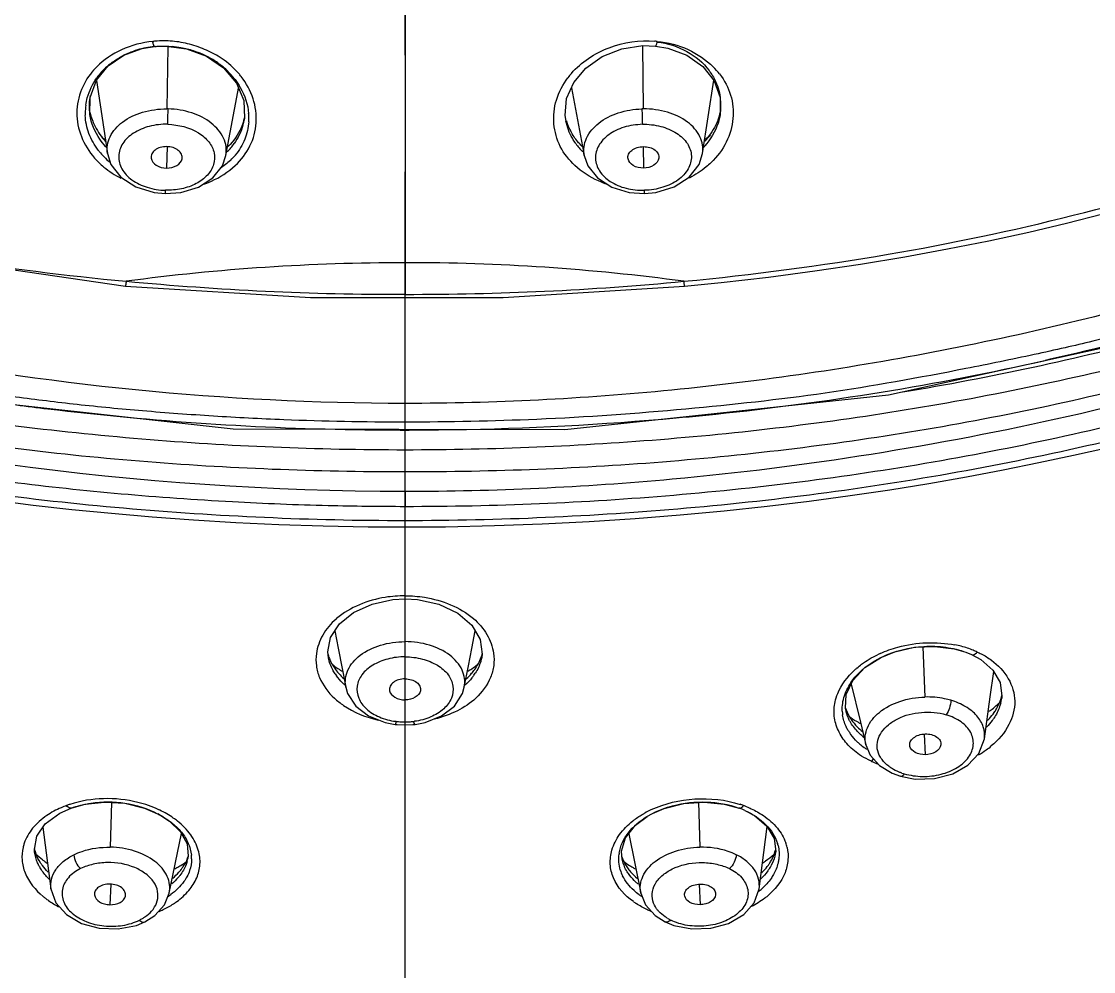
# Model space of a CAD drawing. Extents: x 0 to 1693, y 0 to 1240.
# Drawn here: x 782.82 to 810.4, y 613.18 to 637.62 of the extents above; entities that cross this region are included whole.
import ezdxf

# ---------------------------------------------------------------- set-up
doc = ezdxf.new("R2010")
doc.units = 0
doc.header["$LTSCALE"] = 40
doc.header["$MEASUREMENT"] = 0
doc.linetypes.add('CENTER', pattern=[0.6, 0.375, -0.075, 0.075, -0.075])
doc.layers.add('DEF_LAYER_ASSEM_MEMBER', color=7, linetype='CONTINUOUS')
doc.layers.add('DEF_LAYER_AXIS', color=7, linetype='CONTINUOUS')

msp = doc.modelspace()

# ---------------------------------------------------------------- linework, layer by layer
at = {"layer": 'DEF_LAYER_ASSEM_MEMBER', "color": 9, "linetype": 'Continuous'}
for p, q in [((792.69, 639.646), (792.69, 630.602)), ((786.245, 636.979), (786.246, 636.979)), ((786.586, 636.971), (786.562, 635.373)), ((786.587, 636.983), (786.586, 636.971)), ((798.792, 637), (798.817, 635.373)), ((786.57, 634.403), (786.559, 633.853)), ((798.81, 634.403), (798.82, 633.853)), ((792.69, 627.112), (792.69, 630.518)), ((809.284, 628.932), (809.149, 628.901)), ((792.69, 625.537), (792.69, 626.597)), ((792.69, 625.537), (792.69, 625.148)), ((792.69, 620.709), (792.69, 625.148)), ((806.003, 621.531), (806.058, 620.242)), ((807.257, 621.336), (807.261, 621.334)), ((792.69, 613.178), (792.69, 620.169)), ((806.038, 619.29), (806.068, 618.758)), ((785.145, 617.53), (785.109, 616.378)), ((800.234, 617.536), (800.27, 616.378)), ((785.123, 615.429), (785.102, 614.898)), ((800.256, 615.429), (800.277, 614.898))]:
    msp.add_line(p, q, dxfattribs=at)
at = {"layer": 'DEF_LAYER_ASSEM_MEMBER', "color": 7, "linetype": 'Continuous'}
for p, q in [((785.932, 636.925), (786.246, 636.979)), ((786.246, 636.979), (786.549, 636.989)), ((786.549, 636.989), (787.072, 636.917)), ((787.072, 636.917), (787.58, 636.733)), ((798.803, 637.001), (799.134, 636.991)), ((799.134, 636.991), (799.444, 636.94)), ((787.58, 636.733), (788.024, 636.432)), ((800.35, 636.464), (800.64, 636.094)), ((784.59, 635.67), (784.755, 636.111)), ((784.752, 636.103), (785.039, 634.223)), ((800.341, 634.223), (800.628, 636.109)), ((800.64, 636.094), (800.792, 635.666)), ((788.082, 634.178), (788.416, 635.95)), ((796.969, 635.92), (797.28, 634.269)), ((784.584, 635.228), (784.59, 635.67)), ((788.545, 635.588), (788.56, 635.134)), ((800.792, 635.666), (800.795, 635.225)), ((800.797, 635.24), (800.794, 635.225)), ((784.583, 635.228), (784.583, 635.229)), ((788.553, 635.089), (788.548, 635.063)), ((788.56, 635.134), (788.553, 635.089)), ((796.83, 635.061), (796.809, 635.205)), ((788.082, 634.174), (788.083, 634.178)), ((797.28, 634.269), (797.297, 634.178)), ((797.297, 634.174), (797.296, 634.178)), ((786.24, 633.225), (786.527, 633.198)), ((786.527, 633.198), (786.923, 633.226)), ((798.852, 633.198), (799.139, 633.225)), ((785.5, 630.813), (790.257, 630.518)), ((790.887, 621.949), (790.974, 621.496)), ((794.404, 621.487), (794.492, 621.948)), ((790.974, 621.496), (791.166, 620.496)), ((794.318, 621.041), (794.404, 621.487)), ((790.719, 621.252), (790.702, 621.407)), ((790.718, 621.252), (790.717, 621.262)), ((794.674, 621.345), (794.661, 621.257)), ((794.662, 621.264), (794.661, 621.257)), ((804.942, 621.265), (804.947, 621.267)), ((807.114, 621.395), (807.261, 621.334)), ((807.257, 621.336), (807.493, 621.207)), ((794.213, 620.496), (794.318, 621.041)), ((807.739, 620.247), (807.83, 620.895)), ((804.158, 620.608), (804.403, 619.593)), ((807.994, 620.617), (808.039, 620.266)), ((807.587, 619.163), (807.739, 620.247)), ((808.039, 620.266), (808.033, 620.206)), ((804.03, 619.874), (804.015, 619.953)), ((804.034, 619.862), (804.031, 619.874)), ((792.175, 619.587), (792.432, 619.539)), ((792.432, 619.539), (792.485, 619.533)), ((792.485, 619.533), (792.69, 619.523)), ((792.69, 619.523), (792.894, 619.533)), ((792.894, 619.533), (792.948, 619.539)), ((792.948, 619.539), (793.205, 619.587)), ((804.403, 619.593), (804.543, 619.014)), ((804.542, 619.015), (804.654, 618.75)), ((805.434, 618.202), (805.805, 618.131)), ((783.811, 617.255), (784.101, 617.385)), ((801.426, 617.325), (801.675, 617.192)), ((786.327, 617.24), (786.329, 617.239)), ((798.912, 617.167), (799.05, 617.244)), ((783.379, 616.893), (783.583, 615.303)), ((801.796, 615.303), (802.003, 616.907)), ((786.627, 615.196), (786.938, 616.733)), ((798.443, 616.725), (798.752, 615.196)), ((802.183, 616.604), (802.221, 616.269)), ((783.163, 616.254), (783.157, 616.319)), ((783.163, 616.254), (783.162, 616.255)), ((787.084, 616.468), (787.112, 616.146)), ((798.275, 616.063), (798.26, 616.279)), ((802.221, 616.269), (802.216, 616.231)), ((787.112, 616.146), (787.103, 616.092)), ((787.103, 616.092), (787.103, 616.089)), ((798.28, 616.041), (798.275, 616.063)), ((798.752, 615.196), (798.872, 614.897)), ((798.872, 614.897), (799.123, 614.619)), ((785.998, 614.456), (786.257, 614.619)), ((799.123, 614.619), (799.381, 614.456)), ((785.781, 614.367), (785.998, 614.456)), ((785.998, 614.456), (785.998, 614.456)), ((799.381, 614.456), (799.598, 614.367)), ((799.381, 614.456), (799.381, 614.456))]:
    msp.add_line(p, q, dxfattribs=at)
for points in [[(784.755, 636.111), (785.057, 636.481), (785.462, 636.753), (785.932, 636.925)], [(797.027, 636.054), (797.337, 636.425), (797.758, 636.722), (798.263, 636.92), (798.803, 637.001)], [(799.444, 636.94), (799.939, 636.754), (800.35, 636.464)], [(788.024, 636.432), (788.357, 636.037), (788.545, 635.588)], [(796.809, 635.205), (796.846, 635.638), (797.027, 636.054)], [(799.88, 630.812), (800.816, 630.906), (802.035, 631.046), (803.23, 631.204), (804.402, 631.379), (805.541, 631.568), (806.642, 631.77), (807.705, 631.983), (808.728, 632.205), (809.704, 632.435), (810.635, 632.67), (811.523, 632.91), (812.367, 633.152), (813.172, 633.397), (813.939, 633.644), (814.673, 633.893), (815.375, 634.142), (816.046, 634.39), (816.685, 634.637), (817.294, 634.88), (817.871, 635.119), (818.417, 635.352), (818.929, 635.577), (819.408, 635.794)], [(785.038, 634.225), (785.127, 633.946), (785.382, 633.615), (785.765, 633.367), (786.24, 633.225)], [(786.923, 633.226), (787.376, 633.362), (787.744, 633.599), (787.992, 633.913), (788.082, 634.174)], [(797.297, 634.174), (797.387, 633.913), (797.635, 633.599), (798.004, 633.362), (798.456, 633.226), (798.852, 633.198)], [(799.139, 633.225), (799.614, 633.367), (799.997, 633.615), (800.252, 633.946), (800.341, 634.225)], [(771.622, 633.613), (778.342, 631.858), (785.5, 630.812)], [(766.366, 631.773), (772.486, 629.736), (779.996, 628.06), (788.266, 627.14)], [(790.257, 630.518), (795.211, 630.519), (799.88, 630.812)], [(788.266, 627.14), (796.795, 627.123), (805.119, 628.017), (812.737, 629.692)], [(792.69, 624.618), (793.733, 624.625), (794.988, 624.651), (796.219, 624.695), (797.426, 624.757), (798.609, 624.834), (799.766, 624.927), (800.897, 625.033), (802.002, 625.152), (803.08, 625.283), (804.133, 625.425), (805.158, 625.577), (806.157, 625.739), (807.129, 625.909), (808.074, 626.087), (808.991, 626.272), (809.878, 626.462), (810.736, 626.657)], [(782.145, 625.304), (783.123, 625.182), (784.122, 625.071), (785.141, 624.97), (786.183, 624.88), (787.247, 624.802), (788.335, 624.736), (789.446, 624.684), (790.58, 624.646), (791.74, 624.624), (792.69, 624.619)], [(790.702, 621.407), (790.775, 621.775), (791.002, 622.126), (791.368, 622.421), (791.844, 622.634), (792.375, 622.747), (792.69, 622.765)], [(792.69, 622.765), (793.006, 622.747), (793.556, 622.627), (794.044, 622.401), (794.41, 622.089), (794.625, 621.723), (794.674, 621.345)], [(804.947, 621.267), (805.284, 621.404), (805.795, 621.522), (806.314, 621.546), (806.807, 621.483), (807.114, 621.395)], [(804.015, 619.953), (804.035, 620.303), (804.205, 620.666), (804.518, 620.998), (804.943, 621.264)], [(807.493, 621.207), (807.807, 620.934), (807.994, 620.617)], [(791.166, 620.499), (791.213, 620.335), (791.421, 620.011), (791.75, 619.755), (792.175, 619.587)], [(793.205, 619.587), (793.629, 619.755), (793.959, 620.011), (794.166, 620.335), (794.214, 620.499)], [(805.805, 618.131), (806.302, 618.142), (806.774, 618.265), (807.166, 618.487), (807.445, 618.787), (807.587, 619.163)], [(804.654, 618.75), (804.89, 618.483), (805.221, 618.28), (805.434, 618.202)], [(784.101, 617.385), (784.466, 617.485), (784.963, 617.54), (785.481, 617.511), (785.991, 617.386), (786.327, 617.24)], [(799.05, 617.244), (799.355, 617.377), (799.855, 617.504), (800.381, 617.541), (800.897, 617.489), (801.279, 617.385)], [(783.157, 616.319), (783.217, 616.661), (783.439, 616.981), (783.811, 617.255)], [(786.331, 617.241), (786.635, 617.05), (786.919, 616.775), (787.084, 616.468)], [(798.26, 616.279), (798.363, 616.623), (798.616, 616.945), (798.913, 617.167)], [(801.675, 617.192), (801.996, 616.92), (802.183, 616.604)], [(783.583, 615.303), (783.71, 614.946), (783.981, 614.643), (784.367, 614.418), (784.827, 614.292), (785.314, 614.275), (785.781, 614.367)], [(786.257, 614.619), (786.507, 614.897), (786.627, 615.196)], [(799.598, 614.367), (800.066, 614.275), (800.552, 614.292), (801.012, 614.418), (801.399, 614.643), (801.669, 614.946), (801.796, 615.303)]]:
    msp.add_lwpolyline(points, dxfattribs=at)
for centre, radius, start, end in [((786.465, 634.725), 2.264, 106.8697, 112.9188), ((786.473, 634.695), 2.295, 95.7014, 106.8564), ((786.461, 634.819), 2.17, 95.2961, 95.6917), ((786.458, 634.413), 2.577, 79.5525, 84.6103), ((786.454, 634.381), 2.61, 72.1681, 79.5837), ((786.436, 634.789), 2.194, 112.8922, 119.9722), ((786.499, 634.521), 2.462, 66.6082, 72.176), ((786.586, 634.718), 2.248, 58.9026, 66.642), ((786.672, 634.866), 2.076, 50.4896, 58.8324), ((786.165, 635.166), 1.728, 132.8685, 137.8658), ((786.239, 635.086), 1.837, 128.2434, 132.8705), ((786.691, 634.89), 2.046, 46.2817, 50.4757), ((786.712, 634.911), 2.015, 38.523, 46.285), ((799.23, 635.418), 1.588, 35.0405, 36.3773), ((786.117, 635.211), 1.662, 137.8889, 144.6644), ((786.738, 634.933), 1.982, 37.1178, 38.5061), ((785.969, 635.453), 1.404, 177.4089, 179.706), ((786.019, 635.45), 1.453, 169.2997, 177.3702), ((799.396, 635.457), 1.419, 1.9707, 11.0243), ((785.972, 635.262), 1.505, 171.9272, 179.9908), ((785.94, 635.263), 1.474, 180.0166, 182.1069), ((785.967, 635.453), 1.402, 179.7111, 183.3283), ((785.982, 635.454), 1.417, 183.3352, 189.1319), ((786.163, 635.671), 1.626, 192.1943, 195.6357), ((787.218, 635.137), 1.455, 359.9389, 4.6852), ((799.303, 635.651), 1.54, 338.7259, 346.6753), ((799.409, 635.463), 1.406, 350.8788, 355.388), ((799.327, 635.644), 1.516, 346.7017, 348.7666), ((799.429, 635.461), 1.386, 355.3954, 357.3484), ((799.442, 635.46), 1.372, 357.3484, 1.9159), ((786.199, 635.682), 1.664, 195.6487, 202.1138), ((787.098, 635.363), 1.481, 344.052, 348.3119), ((787.039, 635.527), 1.57, 342.9836, 343.4519), ((787.043, 635.526), 1.565, 343.4505, 345.9519), ((787.228, 635.137), 1.445, 356.2505, 357.2855), ((787.226, 635.137), 1.447, 357.2864, 359.935), ((798.302, 635.527), 1.535, 197.4634, 208.2755), ((798.938, 636.577), 2.468, 306.7197, 310.505), ((786.439, 636.569), 2.465, 230.7733, 233.4598), ((786.348, 635.623), 1.824, 221.812, 223.188), ((786.978, 635.406), 1.608, 315.2318, 324.9319), ((786.944, 636.483), 2.379, 299.9642, 300.3049), ((786.953, 636.469), 2.362, 300.3046, 300.901), ((798.438, 636.472), 2.367, 238.5453, 239.7246), ((798.456, 635.635), 1.725, 223.7785, 225.7435), ((798.973, 635.659), 1.889, 317.3365, 319.0646), ((786.328, 635.457), 1.909, 216.9302, 218.1635), ((786.358, 635.481), 1.948, 218.1777, 223.6342), ((786.395, 635.517), 1.999, 223.6366, 229.3283), ((787.06, 635.232), 1.642, 314.3724, 320.425), ((787.005, 635.287), 1.719, 313.9571, 314.4037), ((791.777, 621.642), 1.112, 195.1895, 200.2002), ((793.596, 621.64), 1.118, 340.3167, 345.0892), ((792.181, 622.799), 2.192, 231.4036, 236.0891), ((792.268, 622.927), 2.347, 236.0675, 238.1732), ((792.318, 623.006), 2.44, 238.1678, 239.4404), ((793.064, 622.981), 2.418, 300.7764, 302.3861), ((793.096, 622.931), 2.359, 302.3872, 303.7718), ((793.159, 622.837), 2.246, 303.7427, 308.9587), ((792.224, 621.94), 1.653, 221.5738, 227.8509), ((793.188, 621.913), 1.612, 311.9211, 318.8382), ((806.419, 621.65), 2.196, 312.8872, 314.4092), ((806.928, 620.539), 1.14, 343.4574, 346.9838), ((804.968, 619.922), 1.036, 182.3972, 183.0747), ((804.956, 619.922), 1.024, 183.0683, 187.8579), ((806.211, 621.893), 2.516, 306.3504, 308.7834), ((806.319, 621.76), 2.345, 308.7628, 312.8595), ((805.4, 621.618), 2.287, 243.395, 244.2028), ((805.147, 620.015), 1.236, 210.3698, 214.4635), ((805.2, 620.051), 1.301, 214.448, 216.5701), ((805.392, 620.545), 1.514, 224.9377, 231.7126), ((805.46, 620.296), 1.659, 229.6271, 234.3725), ((805.511, 620.367), 1.747, 234.365, 237.5921), ((800.52, 615.305), 2.214, 67.7965, 70.0353), ((800.543, 615.361), 2.154, 65.785, 67.7956), ((784.231, 616.606), 1.108, 193.7736, 201.236), ((799.207, 616.066), 1.022, 170.84, 172.5488), ((801.349, 616.2), 0.961, 13.6109, 16.7453), ((784.842, 618.028), 2.464, 235.2218, 236.7083), ((785.805, 617.707), 2.117, 301.9009, 306.3061), ((786.168, 616.449), 0.995, 339.3085, 341.8023), ((786.234, 616.075), 0.966, 4.0272, 5.9633), ((786.248, 616.076), 0.952, 0.3839, 4.0302), ((799.215, 616.453), 1.004, 197.5356, 202.2112), ((799.251, 616.467), 1.043, 202.1908, 203.4285), ((799.619, 617.741), 2.166, 232.9723, 237.6292), ((800.549, 618.016), 2.446, 303.2685, 305.2652), ((800.961, 616.689), 1.321, 324.3095, 327.4039), ((785.632, 617.995), 2.452, 297.5503, 299.0797), ((785.701, 617.873), 2.312, 299.0677, 301.9195), ((785.88, 616.617), 1.33, 318.4607, 322.5849), ((799.177, 616.082), 0.995, 196.8219, 206.175), ((799.475, 616.602), 1.305, 215.3564, 220.8733), ((799.688, 617.847), 2.293, 237.606, 239.9332), ((799.725, 617.911), 2.367, 239.9311, 241.9547), ((801.094, 616.442), 1.146, 328.2124, 331.4804), ((785.535, 616.679), 1.894, 303.6585, 306.5979), ((799.766, 616.592), 1.782, 233.7585, 235.9723), ((800.665, 616.665), 1.81, 308.3511, 309.7254), ((800.706, 616.616), 1.747, 309.7222, 311.6667)]:
    msp.add_arc(centre, radius, start, end, dxfattribs=at)
at = {"layer": 'DEF_LAYER_ASSEM_MEMBER', "color": 9, "linetype": 'Continuous'}
for centre, radius, start, end in [((786.491, 634.549), 2.577, 95.4512, 96.416), ((787.348, 637.317), 1.163, 190.2818, 191.3882), ((786.49, 634.559), 2.567, 95.0828, 95.4508), ((798.897, 634.275), 2.848, 85.2547, 85.5756), ((798.896, 634.262), 2.861, 84.3704, 85.2542), ((798.209, 637.284), 0.983, 348.316, 349.7315), ((786.093, 635.127), 1.882, 135.014, 142.5721), ((799.271, 635.1), 1.909, 37.872, 45.1753), ((786.902, 634.993), 1.988, 37.6327, 40.5691), ((798.515, 634.937), 2.052, 138.9027, 142.8639), ((786.543, 633.175), 2.198, 88.5852, 89.4892), ((756.494, 635.933), 30.108, 358.1806, 358.9341), ((798.837, 633.175), 2.198, 90.5108, 91.4148), ((828.885, 635.933), 30.108, 181.0659, 181.8194), ((798.417, 635.446), 1.648, 215.8539, 225.3875), ((792.702, 577.096), 54.32, 90.0125, 97.5995), ((792.706, 577.678), 53.739, 82.3484, 90.0179), ((792.625, 705.645), 75.042, 264.56555, 270.04945), ((793.202, 700.193), 73.054, 275.87511, 282.60926), ((792.457, 702.24), 75.119, 262.53274, 263.15317), ((792.656, 704.231), 77.119, 263.18276, 269.25765), ((792.809, 703.256), 76.141, 274.90328, 275.93296), ((792.716, 704.499), 77.387, 270.61578, 274.89318), ((792.689, 705.751), 78.639, 269.24792, 270.00017), ((792.69, 705.78), 78.668, 269.9996, 270.62462), ((792.135, 620.85), 1.855, 130.4862, 131.1293), ((806.329, 619.001), 2.631, 71.7242, 78.9807), ((806.381, 619.169), 2.455, 67.9892, 71.6647), ((806.087, 618.78), 2.84, 114.5073, 116.0533), ((806.404, 619.227), 2.393, 65.2418, 67.9831), ((805.694, 619.359), 2.137, 130.3603, 132.576), ((792.009, 621.572), 1.337, 213.2425, 215.8209), ((793.361, 621.578), 1.346, 324.8528, 327.4682), ((806.929, 620.36), 1.114, 346.3038, 352.0611), ((792.571, 620.779), 1.168, 264.052, 264.9544), ((792.699, 621.588), 1.986, 263.3322, 266.5557), ((792.694, 621.502), 1.9, 266.5585, 269.8792), ((792.686, 621.502), 1.9, 270.1208, 273.4415), ((792.68, 621.588), 1.986, 273.4443, 276.6678), ((792.808, 620.779), 1.168, 275.0456, 275.9486), ((805.444, 620.444), 1.562, 229.7475, 232.1906), ((806.285, 620.749), 2.305, 305.8396, 309.9687), ((806.161, 620.923), 2.518, 300.3678, 305.8117), ((805.725, 620.891), 2.528, 245.7145, 249.3124), ((805.898, 619.58), 1.364, 251.6103, 254.3092), ((784.904, 614.934), 2.679, 108.057, 110.0734), ((785.217, 614.896), 2.699, 64.4026, 65.0164), ((800.106, 615.014), 2.57, 115.5964, 119.2043), ((800.144, 614.937), 2.656, 114.9573, 115.6124), ((800.483, 614.95), 2.661, 69.9524, 72.0293), ((800.42, 614.838), 2.788, 67.7064, 69.5218), ((801.433, 616.124), 1.11, 12.9181, 19.3584), ((783.925, 616.128), 1.086, 166.0648, 166.9711), ((783.942, 616.124), 1.104, 161.1755, 166.0523), ((786.151, 616.282), 0.971, 344.8887, 348.4894), ((784.326, 616.449), 1.184, 208.7004, 210.1385), ((784.736, 616.75), 2.126, 230.3764, 232.437), ((800.626, 616.767), 2.149, 307.6667, 309.6752), ((785.63, 616.612), 2.02, 303.2367, 305.9934), ((799.748, 616.628), 2.033, 234.3173, 236.7622), ((785.024, 616.044), 1.754, 298.3785, 301.3402), ((800.356, 616.044), 1.754, 238.6598, 241.6215)]:
    msp.add_arc(centre, radius, start, end, dxfattribs=at)
at = {"layer": 'DEF_LAYER_ASSEM_MEMBER', "color": 7, "linetype": 'Continuous'}
for points, start_tangent, end_tangent in [([(845.669, 626.281), (842.691, 631.038), (838.595, 635.532), (833.411, 639.63), (827.166, 643.199), (823.662, 644.745), (819.944, 646.122), (812.026, 648.357), (803.738, 649.874), (795.404, 650.644)], (-0.445575, 0.895245), (-0.998906, 0.046762)), ([(842.352, 630.157), (838.872, 634.243), (834.55, 637.995), (829.465, 641.344), (823.707, 644.233), (817.377, 646.608), (810.596, 648.426), (796.187, 650.259)], (-0.583453, 0.812147), (-0.999174, 0.040641)), ([(795.231, 649.982), (801.203, 649.619), (807.581, 648.708), (814.436, 647.124), (821.301, 644.893), (827.66, 642.064), (833.303, 638.629), (835.836, 636.672), (838.164, 634.558), (840.265, 632.326), (842.118, 630.028)], (0.999667, -0.025818), (0.596634, -0.802514)), ([(792.69, 649.503), (785.624, 649.229), (778.398, 648.296), (774.624, 647.542), (770.782, 646.582), (766.936, 645.403), (763.149, 643.995), (755.983, 640.491), (749.678, 636.16), (744.574, 631.118), (740.896, 625.482)], (-0.999998, 0.001796), (-0.441062, -0.897477)), ([(786.26, 636.98), (786.368, 636.987), (786.7, 636.979)], (0.995731, 0.092307), (0.995608, -0.093615)), ([(799.173, 637.095), (799.937, 636.851), (800.509, 636.36)], (0.992324, -0.123667), (0.593109, -0.805122)), ([(785.103, 636.529), (785.34, 636.689)], (0.785157, 0.619297), (0.865907, 0.500204)), ([(784.481, 635.473), (784.519, 635.657), (784.761, 636.172)], (0.140136, 0.990132), (0.578215, 0.815884)), ([(788.318, 636.129), (788.454, 635.923), (788.668, 635.256)], (0.603446, -0.797404), (0.081642, -0.996662)), ([(800.531, 636.33), (800.619, 636.189), (800.788, 635.729)], (0.574164, -0.81874), (0.190583, -0.981671)), ([(784.802, 634.31), (784.562, 634.742), (784.467, 635.208)], (-0.60083, 0.799377), (-0.036789, 0.999323)), ([(784.988, 634.407), (784.841, 634.595), (784.583, 635.228)], (-0.66668, 0.745344), (-0.159296, 0.987231)), ([(784.658, 635.055), (784.721, 634.917), (784.99, 634.533)], (0.376249, -0.926518), (0.674936, -0.737876)), ([(788.54, 635.067), (788.473, 634.888), (788.141, 634.408)], (-0.292646, -0.956221), (-0.70771, -0.706503)), ([(788.669, 635.043), (788.567, 634.592), (788.325, 634.186)], (-0.065393, -0.99786), (-0.636605, -0.77119)), ([(800.738, 635.092), (800.674, 634.948), (800.395, 634.543)], (-0.36255, -0.931964), (-0.667062, -0.745002)), ([(800.794, 635.225), (800.741, 635.011), (800.4, 634.421)], (-0.169076, -0.985603), (-0.655193, -0.755461)), ([(788.522, 634.956), (788.295, 634.482)], (-0.274574, -0.961566), (-0.574006, -0.818851)), ([(797.211, 634.442), (797.136, 634.526), (796.95, 634.8)], (-0.691812, 0.722077), (-0.473431, 0.880831)), ([(786.559, 634.403), (786.396, 634.381), (786.262, 634.315), (786.179, 634.217), (786.161, 634.103)], (-0.99996, 0.008911), (0.150253, -0.988648)), ([(786.956, 634.09), (786.941, 634.205), (786.859, 634.307), (786.724, 634.377), (786.559, 634.403)], (0.18359, 0.983003), (-0.99996, 0.008911)), ([(798.424, 634.09), (798.438, 634.205), (798.52, 634.307), (798.656, 634.377), (798.82, 634.403)], (-0.18359, 0.983003), (0.99996, 0.008911)), ([(798.82, 634.403), (798.983, 634.381), (799.118, 634.315), (799.201, 634.217), (799.218, 634.103)], (0.99996, 0.008911), (-0.150253, -0.988648)), ([(786.161, 634.103), (786.291, 633.926), (786.559, 633.853)], (0.150253, -0.988648), (0.99996, -0.008911)), ([(786.559, 633.853), (786.823, 633.919), (786.956, 634.09)], (0.99996, -0.008911), (0.18359, 0.983003)), ([(788.198, 634.05), (787.939, 633.842)], (-0.719856, -0.694124), (-0.830394, -0.557176)), ([(798.82, 633.853), (798.556, 633.919), (798.424, 634.09)], (-0.99996, -0.008911), (-0.18359, 0.983003)), ([(799.218, 634.103), (799.088, 633.926), (798.82, 633.853)], (-0.150253, -0.988648), (-0.99996, -0.008911)), ([(805.491, 628.091), (812.158, 629.528), (815.539, 630.52), (819.026, 631.736)], (0.986339, 0.164728), (0.936377, 0.350996)), ([(792.69, 626.597), (785.92, 626.877), (779.181, 627.73), (772.591, 629.168), (766.118, 631.21)], (-1, -0.000347), (-0.936581, 0.350452)), ([(819.281, 631.218), (812.81, 629.173), (806.208, 627.732), (799.468, 626.88), (792.69, 626.597)], (-0.936505, -0.350654), (-1, -0.000347)), ([(765.935, 630.784), (769.147, 629.634), (772.416, 628.651), (775.73, 627.832), (779.082, 627.173), (785.86, 626.315), (792.69, 626.042)], (0.930576, -0.366099), (1, 0)), ([(792.69, 626.042), (796.108, 626.106), (799.52, 626.313), (806.298, 627.169), (809.65, 627.829), (812.964, 628.649), (816.233, 629.633), (819.444, 630.784)], (1, 0), (0.930341, 0.366694)), ([(804.947, 621.267), (806.035, 621.546), (806.597, 621.522), (807.114, 621.395)], (0.898749, 0.438465), (0.938745, -0.344613)), ([(790.733, 621.258), (790.779, 621.15), (790.987, 620.843)], (0.345059, -0.938581), (0.662854, -0.748748)), ([(794.402, 620.852), (794.481, 620.95), (794.649, 621.264)], (0.6573, 0.753629), (0.336637, 0.941635)), ([(803.933, 619.879), (803.99, 620.275), (804.185, 620.656), (804.942, 621.265)], (-0.041829, 0.999125), (0.897896, 0.440207)), ([(792.69, 620.709), (792.525, 620.685), (792.389, 620.617), (792.307, 620.518), (792.293, 620.404)], (-1, 0), (0.187887, -0.982191)), ([(792.69, 620.709), (792.855, 620.685), (792.99, 620.617), (793.072, 620.518), (793.086, 620.404)], (1, 0), (-0.187887, -0.982191)), ([(792.293, 620.404), (792.426, 620.236), (792.69, 620.169)], (0.187887, -0.982191), (1, 0)), ([(793.086, 620.404), (792.954, 620.236), (792.69, 620.169)], (-0.187887, -0.982191), (-1, 0)), ([(807.842, 619.846), (807.899, 619.936), (808.02, 620.215)], (0.565415, 0.824807), (0.284558, 0.958659)), ([(804.008, 619.97), (804.117, 619.734)], (0.308804, -0.951126), (0.515415, -0.856941)), ([(807.668, 619.635), (807.716, 619.686), (807.842, 619.846)], (0.693594, 0.720366), (0.565415, 0.824807)), ([(804.08, 619.39), (804.031, 619.484), (803.942, 619.782)], (-0.505229, 0.862986), (-0.136867, 0.990589)), ([(804.376, 619.573), (804.304, 619.611), (804.101, 619.737)], (-0.894111, 0.447846), (-0.818349, 0.574721)), ([(804.117, 619.734), (804.161, 619.666), (804.32, 619.476)], (0.515415, -0.856941), (0.705942, -0.70827)), ([(804.385, 619.032), (804.321, 619.09), (804.156, 619.276)], (-0.761583, 0.648067), (-0.595718, 0.803194)), ([(805.673, 618.973), (805.683, 619.087), (805.764, 619.19), (805.9, 619.263), (806.068, 619.292)], (-0.232954, 0.972488), (0.999642, 0.026744)), ([(806.068, 619.292), (806.229, 619.274), (806.363, 619.213), (806.447, 619.12), (806.466, 619.011)], (0.999642, 0.026744), (-0.138292, -0.990391)), ([(806.068, 618.758), (805.808, 618.815), (805.673, 618.973)], (-0.999642, -0.026744), (-0.232954, 0.972488)), ([(806.466, 619.011), (806.337, 618.835), (806.068, 618.758)], (-0.138292, -0.990391), (-0.999642, -0.026744)), ([(784.103, 617.386), (784.612, 617.511), (785.487, 617.512), (786.327, 617.24)], (0.939905, 0.341435), (0.886934, -0.461895)), ([(799.05, 617.244), (799.572, 617.445), (800.443, 617.541), (801.277, 617.386)], (0.887959, 0.459924), (0.939872, -0.341526)), ([(801.427, 617.325), (801.971, 616.956), (802.269, 616.476)], (0.911979, -0.410236), (0.288087, -0.957604)), ([(786.329, 617.239), (786.672, 617.021), (786.939, 616.763), (787.115, 616.476), (787.195, 616.175)], (0.886501, -0.462726), (0.10386, -0.994592)), ([(798.197, 616.228), (798.424, 616.741), (798.912, 617.167)], (0.15916, 0.987253), (0.854888, 0.518813)), ([(802.073, 615.978), (802.122, 616.062), (802.222, 616.323)], (0.538486, 0.842634), (0.227419, 0.973797)), ([(802.215, 616.231), (802.198, 616.146), (802.1, 615.895)], (-0.14978, -0.988719), (-0.477287, -0.878748)), ([(802.283, 616.426), (802.301, 616.072)], (0.235286, -0.971926), (-0.12969, -0.991555)), ([(783.436, 616.003), (783.37, 616.051), (783.188, 616.202)], (-0.821333, 0.570449), (-0.732462, 0.680808)), ([(783.365, 615.907), (783.315, 615.979), (783.198, 616.205)], (-0.601177, 0.799116), (-0.361334, 0.932437)), ([(786.937, 615.809), (786.986, 615.878), (787.099, 616.097)], (0.607249, 0.794512), (0.353227, 0.935538)), ([(787.2, 616.082), (787.15, 615.776)], (0.006597, -0.999978), (-0.321354, -0.946959)), ([(798.225, 615.795), (798.193, 616.198)], (-0.288225, 0.957563), (0.129648, 0.99156)), ([(798.467, 615.653), (798.403, 615.745), (798.28, 616.041)], (-0.605838, 0.795588), (-0.230222, 0.973138)), ([(798.294, 616.053), (798.377, 615.897), (798.41, 615.847)], (0.397578, -0.917568), (0.577989, -0.816045)), ([(802.172, 616.186), (801.962, 616.018)], (-0.741507, -0.670945), (-0.81643, -0.577444)), ([(802.301, 616.072), (802.282, 615.97), (802.164, 615.672)], (-0.12969, -0.991555), (-0.493341, -0.869836)), ([(783.513, 615.74), (783.365, 615.907)], (-0.719185, 0.694819), (-0.601177, 0.799116)), ([(786.717, 615.581), (786.876, 615.735)], (0.767846, 0.640635), (0.662834, 0.748766)), ([(787.15, 615.776), (787.082, 615.62)], (-0.321354, -0.946959), (-0.476703, -0.879064)), ([(798.488, 615.748), (798.665, 615.576)], (0.653807, -0.756661), (0.770221, -0.637777)), ([(802.067, 615.839), (802.02, 615.767), (801.842, 615.565)], (-0.526615, -0.850104), (-0.723767, -0.690044)), ([(801.861, 615.72), (801.908, 615.768), (802.033, 615.919)], (0.717118, 0.696952), (0.583196, 0.812331)), ([(802.164, 615.672), (802.104, 615.576), (801.867, 615.311)], (-0.493341, -0.869836), (-0.746945, -0.664886)), ([(785.102, 615.429), (784.941, 615.41), (784.808, 615.349), (784.724, 615.257), (784.704, 615.149)], (-0.999808, 0.019572), (0.127445, -0.991846)), ([(785.499, 615.121), (785.485, 615.233), (785.403, 615.333), (785.267, 615.402), (785.102, 615.429)], (0.196418, 0.98052), (-0.999808, 0.019572)), ([(787.082, 615.62), (787.002, 615.493), (786.664, 615.158)], (-0.476703, -0.879064), (-0.802755, -0.59631)), ([(798.712, 615.155), (798.578, 615.264), (798.284, 615.644)], (-0.806463, 0.591284), (-0.44026, 0.897871)), ([(798.692, 615.423), (798.629, 615.477), (798.467, 615.653)], (-0.775252, 0.631652), (-0.605838, 0.795588)), ([(799.881, 615.121), (799.894, 615.233), (799.976, 615.333), (800.112, 615.402), (800.277, 615.429)], (-0.196418, 0.98052), (0.999808, 0.019572)), ([(800.277, 615.429), (800.438, 615.41), (800.572, 615.349), (800.656, 615.257), (800.676, 615.149)], (0.999808, 0.019572), (-0.127445, -0.991846)), ([(784.704, 615.149), (784.832, 614.974), (784.957, 614.919), (785.102, 614.898)], (0.127445, -0.991846), (0.999808, -0.019572)), ([(785.102, 614.898), (785.366, 614.959), (785.499, 615.121)], (0.999808, -0.019572), (0.196418, 0.98052)), ([(800.277, 614.898), (800.014, 614.959), (799.881, 615.121)], (-0.999808, -0.019572), (-0.196418, 0.98052)), ([(800.676, 615.149), (800.548, 614.974), (800.422, 614.919), (800.277, 614.898)], (-0.127445, -0.991846), (-0.999808, -0.019572))]:
    msp.add_spline(points, degree=3, dxfattribs=dict(at, start_tangent=start_tangent, end_tangent=end_tangent))
at = {"layer": 'DEF_LAYER_ASSEM_MEMBER', "color": 9, "linetype": 'Continuous'}
for points, start_tangent, end_tangent in [([(792.69, 649.503), (800.09, 649.186), (807.782, 648.154), (815.713, 646.268), (823.483, 643.467), (827.165, 641.717), (830.644, 639.749), (836.797, 635.225), (839.387, 632.708), (841.619, 630.064), (844.934, 624.535)], (0.999998, -0.001796), (0.408031, -0.912968)), ([(786.203, 637.109), (785.4, 636.896), (784.761, 636.457)], (-0.995265, -0.097199), (-0.70646, -0.707753)), ([(786.245, 636.979), (786.237, 636.987), (786.227, 637.009), (786.207, 637.087)], (-0.99102, 0.133714), (-0.197747, 0.980253)), ([(788.413, 636.286), (787.983, 636.666), (787.586, 636.883), (787.151, 637.036), (786.706, 637.116), (786.262, 637.115)], (-0.650336, 0.759646), (-0.996068, -0.088595)), ([(796.968, 636.286), (797.935, 636.947), (799.117, 637.114)], (0.657101, 0.753802), (0.99702, -0.077143)), ([(799.134, 636.991), (799.152, 637.014), (799.172, 637.085)], (0.993933, -0.109988), (0.203032, 0.979172)), ([(799.177, 637.109), (799.968, 636.901), (800.617, 636.454)], (0.995788, -0.091691), (0.708625, -0.705586)), ([(784.598, 636.271), (784.318, 635.727), (784.256, 635.12), (784.432, 634.516), (784.817, 633.992)], (-0.607116, -0.794613), (0.716965, -0.697109)), ([(788.322, 633.916), (788.702, 634.42), (788.862, 635.014), (788.782, 635.636), (788.477, 636.207)], (0.732366, 0.680911), (-0.610561, 0.791969)), ([(797.059, 633.916), (796.683, 634.408), (796.52, 634.988), (796.583, 635.602), (796.879, 636.176)], (-0.735878, 0.677114), (0.603443, 0.797406)), ([(800.778, 636.272), (801.061, 635.73), (801.123, 635.126), (800.949, 634.52), (800.559, 633.992)], (0.613077, -0.790023), (-0.719957, -0.694019)), ([(799.862, 630.938), (805.118, 631.634), (809.869, 632.636), (814.526, 634.015), (819.459, 635.978)], (0.995307, 0.096769), (0.910678, 0.413117)), ([(785.038, 634.224), (785.039, 634.444), (785.105, 634.659), (785.424, 635.035), (785.939, 635.288), (786.562, 635.373)], (-0.15045, 0.988618), (0.99996, -0.008911)), ([(788.082, 634.178), (788.088, 634.401), (788.022, 634.62), (787.708, 635.008), (787.205, 635.27), (786.597, 635.373)], (0.185949, 0.982559), (-0.999695, 0.024687)), ([(797.297, 634.178), (797.292, 634.401), (797.357, 634.62), (797.672, 635.008), (798.174, 635.27), (798.782, 635.373)], (-0.185949, 0.982559), (0.999695, 0.024687)), ([(800.341, 634.224), (800.341, 634.444), (800.274, 634.659), (799.955, 635.035), (799.44, 635.288), (798.817, 635.373)], (0.15045, 0.988618), (-0.99996, -0.008911)), ([(786.587, 634.977), (786.113, 634.924), (785.707, 634.749), (785.429, 634.482), (785.327, 634.159), (785.409, 633.832), (785.666, 633.549), (786.061, 633.356), (786.531, 633.28)], (-0.999346, 0.036164), (0.999993, -0.003689)), ([(786.587, 634.977), (787.377, 634.759), (787.524, 634.648), (787.643, 634.523), (787.78, 634.242), (787.766, 633.946), (787.607, 633.672), (787.321, 633.453), (786.941, 633.318)], (0.998605, -0.052801), (-0.978096, -0.208152)), ([(797.081, 634.481), (796.993, 634.617), (796.828, 635.061)], (-0.58475, 0.811214), (-0.191516, 0.981489)), ([(798.792, 634.977), (798.322, 634.901), (798.11, 634.819), (797.929, 634.708), (797.78, 634.575), (797.67, 634.426), (797.588, 634.099), (797.693, 633.777), (797.968, 633.507), (798.374, 633.333), (798.848, 633.28)], (-0.998605, -0.052801), (0.99982, 0.018982)), ([(798.792, 634.977), (799.266, 634.924), (799.672, 634.749), (799.95, 634.482), (800.053, 634.159), (799.97, 633.832), (799.713, 633.549), (799.318, 633.356), (798.848, 633.28)], (0.999346, 0.036164), (-0.999993, -0.003689)), ([(784.817, 633.992), (784.944, 633.878), (785.383, 633.594)], (0.716965, -0.697109), (0.892835, -0.450385)), ([(787.479, 633.425), (787.709, 633.514), (788.322, 633.916)], (0.949368, 0.314167), (0.732366, 0.680911)), ([(797.896, 633.429), (797.664, 633.519), (797.059, 633.916)], (-0.948226, 0.317597), (-0.735878, 0.677114)), ([(800.559, 633.992), (800.433, 633.879), (800.001, 633.595)], (-0.719957, -0.694019), (-0.887828, -0.460176)), ([(786.941, 633.318), (786.531, 633.28)], (-0.978096, -0.208152), (-0.99982, 0.018982)), ([(773.3, 633.239), (776.307, 632.44), (780.885, 631.528), (785.518, 630.939)], (0.958744, -0.284271), (0.995436, -0.095436)), ([(786.527, 633.198), (786.528, 633.203), (786.529, 633.219), (786.53, 633.245), (786.531, 633.28)], (0.999704, -0.024327), (0.032905, 0.999458)), ([(798.852, 633.198), (798.851, 633.203), (798.851, 633.219), (798.849, 633.245), (798.848, 633.28)], (-0.999704, -0.024327), (-0.032905, 0.999458)), ([(792.69, 627.796), (778.889, 629.156), (772.061, 630.809), (765.498, 633.015)], (-1, 0), (-0.934067, 0.357098)), ([(819.882, 633.013), (813.442, 630.843), (806.49, 629.155), (799.549, 628.138), (792.69, 627.796)], (-0.934185, -0.356789), (-1, 0.000007)), ([(792.69, 627.31), (789.572, 627.375), (787.761, 627.469), (785.94, 627.603), (784.255, 627.767), (782.679, 627.961), (779.482, 628.461), (776.085, 629.139), (772.879, 629.946), (771.306, 630.421), (769.683, 630.95), (768.044, 631.501), (766.475, 632.058)], (-0.999973, 0.007335), (-0.932808, 0.360374)), ([(818.889, 632.089), (816.529, 631.227), (814.379, 630.497), (813.128, 630.115), (812.37, 629.918), (811.518, 629.688), (810.373, 629.394), (809.663, 629.229), (808.872, 629.054), (807.113, 628.692), (803.49, 628.061), (799.914, 627.65), (796.077, 627.386), (792.69, 627.31)], (-0.933195, -0.359371), (-0.999978, -0.006674)), ([(818.961, 631.878), (816.577, 630.999), (809.284, 628.932)], (-0.930921, -0.365221), (-0.975399, -0.220448)), ([(785.518, 630.939), (785.512, 630.888), (785.507, 630.849), (785.503, 630.823), (785.5, 630.813)], (-0.111638, -0.993749), (-0.843172, -0.537644)), ([(792.69, 630.602), (799.862, 630.938)], (1, -0.000541), (0.995307, 0.096769)), ([(799.88, 630.812), (799.877, 630.821), (799.873, 630.846), (799.868, 630.886), (799.862, 630.938)], (-0.994366, -0.105998), (-0.111832, 0.993727)), ([(765.742, 630.391), (772.297, 628.3), (792.69, 625.537)], (0.938614, -0.344968), (1, -0.000008)), ([(792.69, 625.537), (799.562, 625.853), (809.742, 627.469), (819.638, 630.391)], (1, -0.000008), (0.938655, 0.344856)), ([(792.69, 624.779), (789.075, 624.858), (785.453, 625.097), (781.841, 625.497), (778.258, 626.065), (771.215, 627.715), (764.371, 630.087)], (-0.999995, -0.003273), (-0.924566, 0.381022)), ([(765.6, 630.03), (766.842, 629.555), (768.207, 629.07), (769.833, 628.536), (771.635, 627.992), (777.13, 626.661), (782.56, 625.777), (785.387, 625.473), (788.253, 625.271), (790.716, 625.171), (792.69, 625.148)], (0.93001, -0.367533), (0.999999, -0.001038)), ([(821.009, 630.087), (814.164, 627.715), (807.121, 626.065), (803.539, 625.497), (799.927, 625.097), (796.305, 624.858), (792.69, 624.779)], (-0.924559, -0.38104), (-0.999995, 0.003233)), ([(792.69, 625.148), (799.603, 625.439), (806.482, 626.33), (813.216, 627.842), (819.779, 630.03)], (0.999999, -0.001038), (0.928837, 0.370488)), ([(792.69, 622.847), (792.182, 622.806), (790.931, 622.261)], (-0.999999, -0.001416), (-0.760555, -0.649274)), ([(792.69, 622.847), (793.193, 622.807), (794.449, 622.26)], (0.999996, 0.002787), (0.760988, -0.648766)), ([(790.915, 622.248), (790.575, 621.837), (790.409, 621.358)], (-0.753219, -0.65777), (-0.135282, -0.990807)), ([(794.449, 622.26), (794.797, 621.85), (794.967, 621.369)], (0.760988, -0.648766), (0.140195, -0.990124)), ([(791.166, 620.498), (791.159, 620.718), (791.221, 620.934), (791.537, 621.315), (792.057, 621.575), (792.69, 621.667)], (-0.185845, 0.982579), (1, 0)), ([(794.214, 620.498), (794.22, 620.718), (794.158, 620.934), (793.843, 621.315), (793.322, 621.575), (792.69, 621.667)], (0.185845, 0.982579), (-1, 0)), ([(804.91, 621.364), (805.365, 621.528), (806.103, 621.637), (806.831, 621.583)], (0.909897, 0.414834), (0.981356, -0.1922)), ([(790.409, 621.358), (790.409, 621.047), (790.491, 620.745), (790.875, 620.211)], (-0.135282, -0.990807), (0.736842, -0.676065)), ([(790.89, 620.839), (790.832, 620.939), (790.718, 621.252)], (-0.548083, 0.836424), (-0.19377, 0.981047)), ([(792.69, 621.278), (792.245, 621.219), (791.858, 621.058), (791.582, 620.816), (791.459, 620.521), (791.498, 620.215), (791.695, 619.939), (792.029, 619.731), (792.45, 619.617)], (-1, -0.000669), (0.994619, -0.103603)), ([(792.69, 621.278), (793.135, 621.219), (793.521, 621.058), (793.798, 620.816), (793.92, 620.521), (793.882, 620.215), (793.684, 619.939), (793.351, 619.731), (792.929, 619.617)], (1, -0.000669), (-0.994618, -0.103614)), ([(794.661, 621.257), (794.635, 621.153), (794.496, 620.854)], (-0.193375, -0.981125), (-0.537662, -0.843161)), ([(794.967, 621.369), (794.969, 621.053), (794.887, 620.747), (794.509, 620.212)], (0.140195, -0.990124), (-0.734866, -0.678212)), ([(804.31, 620.988), (804.43, 621.084), (804.84, 621.331)], (0.761878, 0.647721), (0.898374, 0.439232)), ([(807.261, 621.334), (807.293, 621.331), (807.406, 621.399)], (0.937266, -0.348615), (0.688168, 0.725552)), ([(807.406, 621.399), (807.504, 621.353), (807.768, 621.192)], (0.912169, -0.409814), (0.808977, -0.58784)), ([(807.768, 621.192), (808.204, 620.713), (808.37, 620.135), (808.22, 619.535), (807.766, 618.983)], (0.808977, -0.58784), (-0.766116, -0.642702)), ([(803.75, 620.117), (803.816, 620.33), (804.248, 620.933)], (0.217453, 0.976071), (0.736265, 0.676694)), ([(791.147, 620.547), (791.085, 620.604), (790.925, 620.79)], (-0.750686, 0.660659), (-0.585161, 0.810917)), ([(794.462, 620.803), (794.411, 620.735), (794.231, 620.546)], (-0.575582, -0.817744), (-0.748982, -0.66259)), ([(790.875, 620.211), (791.109, 620.026), (791.999, 619.65)], (0.736842, -0.676065), (0.976383, -0.216048)), ([(794.509, 620.212), (794.036, 619.891), (793.446, 619.671)], (-0.734866, -0.678212), (-0.969103, -0.246658)), ([(804.377, 618.758), (804.053, 619.042), (803.833, 619.381), (803.729, 619.746), (803.75, 620.117)], (-0.82951, 0.558492), (0.217453, 0.976071)), ([(804.542, 619.015), (804.526, 619.234), (804.58, 619.452), (804.887, 619.848), (805.413, 620.129), (806.058, 620.242)], (-0.232547, 0.972585), (0.999642, 0.026744)), ([(806.726, 620.158), (806.566, 620.198), (806.058, 620.242)], (-0.958904, 0.283731), (-0.999642, -0.026744)), ([(806.726, 620.158), (806.689, 619.959), (806.606, 619.784)], (-0.030281, -0.999541), (-0.578635, -0.815586)), ([(807.587, 619.163), (807.56, 619.471), (807.395, 619.757), (807.109, 619.993), (806.726, 620.158)], (0.139328, 0.990246), (-0.958904, 0.283731)), ([(808.011, 620.096), (807.981, 619.994), (807.834, 619.699)], (-0.23646, -0.971641), (-0.554545, -0.832154)), ([(804.152, 619.58), (804.115, 619.648), (804.034, 619.862)], (-0.511697, 0.859166), (-0.249555, 0.968361)), ([(804.834, 618.911), (804.847, 619.129), (804.944, 619.34), (805.119, 619.529), (805.359, 619.684), (805.969, 619.846), (806.296, 619.844), (806.606, 619.784)], (-0.152435, 0.988314), (0.952224, -0.305401)), ([(792.432, 619.539), (792.449, 619.558), (792.468, 619.615)], (0.992748, -0.120218), (0.259486, 0.965747)), ([(792.948, 619.539), (792.931, 619.558), (792.911, 619.615)], (-0.992748, -0.120218), (-0.259486, 0.965747)), ([(804.435, 619.252), (804.352, 619.328), (804.152, 619.58)], (-0.763113, 0.646265), (-0.511697, 0.859166)), ([(805.529, 618.266), (805.997, 618.198), (806.475, 618.255), (806.892, 618.43), (807.182, 618.695), (807.303, 619.011), (807.237, 619.329), (806.992, 619.6), (806.606, 619.784)], (0.967348, -0.253451), (-0.958909, 0.283712)), ([(807.834, 619.699), (807.792, 619.639), (807.646, 619.469)], (-0.554545, -0.832154), (-0.700662, -0.713493)), ([(804.686, 618.587), (804.604, 618.626), (804.377, 618.758)], (-0.910466, 0.413584), (-0.82951, 0.558492)), ([(804.959, 618.631), (804.914, 618.698), (804.834, 618.911)], (-0.60034, 0.799745), (-0.152435, 0.988314)), ([(804.686, 618.587), (804.699, 618.602), (804.739, 618.653)], (0.702491, 0.711693), (0.562732, 0.826639)), ([(805.203, 618.409), (805.131, 618.459), (804.959, 618.631)], (-0.844939, 0.534863), (-0.60034, 0.799745)), ([(805.468, 618.285), (805.397, 618.311), (805.203, 618.409)], (-0.948903, 0.315569), (-0.844939, 0.534863)), ([(805.529, 618.266), (805.504, 618.235), (805.434, 618.202)], (-0.578823, -0.815453), (-0.958987, 0.28345)), ([(786.357, 617.343), (785.816, 617.532), (784.073, 617.481)], (-0.906425, 0.422367), (-0.950719, -0.310053)), ([(799.023, 617.344), (800.14, 617.619), (801.304, 617.481)], (0.906618, 0.421952), (0.951183, -0.308627)), ([(783.984, 617.45), (783.845, 617.395), (783.474, 617.192)], (-0.940062, -0.341004), (-0.825042, -0.565071)), ([(784.101, 617.385), (784.075, 617.383), (783.984, 617.45)], (-0.936824, -0.3498), (-0.630333, 0.776324)), ([(786.835, 617.052), (786.731, 617.129), (786.383, 617.331)], (-0.7847, 0.619876), (-0.901849, 0.432052)), ([(801.279, 617.385), (801.295, 617.382), (801.352, 617.407)], (0.939502, -0.342545), (0.788673, 0.614813)), ([(801.352, 617.407), (801.395, 617.45)], (0.788673, 0.614813), (0.630334, 0.776324)), ([(801.477, 617.418), (801.593, 617.367), (801.904, 617.192)], (0.925202, -0.379475), (0.827592, -0.56133)), ([(783.474, 617.192), (783.113, 616.864), (782.897, 616.48)], (-0.825042, -0.565071), (-0.322496, -0.946571)), ([(787.373, 616.299), (787.178, 616.696), (786.835, 617.052)], (-0.278782, 0.960354), (-0.7847, 0.619876)), ([(798.011, 616.305), (798.205, 616.701), (798.546, 617.053)], (0.277189, 0.960816), (0.784483, 0.620151)), ([(798.546, 617.053), (798.618, 617.108), (798.852, 617.257)], (0.784483, 0.620151), (0.872736, 0.488192)), ([(801.904, 617.192), (802.264, 616.868), (802.48, 616.492)], (0.827592, -0.56133), (0.331172, -0.94357)), ([(782.867, 616.373), (782.842, 616.048), (782.919, 615.719), (783.381, 615.112)], (-0.225438, -0.974258), (0.77016, -0.63785)), ([(783.287, 615.88), (783.242, 615.972), (783.163, 616.254)], (-0.480201, 0.877158), (-0.129532, 0.991575)), ([(784.172, 616.184), (784.383, 616.271), (785.109, 616.378)], (0.896679, 0.442682), (0.999808, -0.019572)), ([(786.628, 615.198), (786.636, 615.414), (786.575, 615.628), (786.256, 616.012), (785.736, 616.277), (785.109, 616.378)], (0.198213, 0.980159), (-0.999808, 0.019572)), ([(786.817, 614.978), (787.13, 615.266), (787.333, 615.592), (787.416, 615.939), (787.373, 616.299)], (0.808981, 0.587834), (-0.278782, 0.960354)), ([(798.562, 614.977), (798.049, 615.588), (797.968, 615.94), (798.011, 616.305)], (-0.812151, 0.583448), (0.277189, 0.960816)), ([(798.751, 615.198), (798.743, 615.414), (798.805, 615.628), (799.123, 616.012), (799.644, 616.277), (800.27, 616.378)], (-0.198213, 0.980159), (0.999808, 0.019572)), ([(801.208, 616.184), (800.996, 616.271), (800.27, 616.378)], (-0.896679, 0.442682), (-0.999808, -0.019572)), ([(802.514, 616.372), (802.538, 616.049), (802.461, 615.721), (801.998, 615.113)], (0.223157, -0.974783), (-0.76959, -0.638538)), ([(783.583, 615.304), (783.598, 615.556), (783.706, 615.797), (783.902, 616.01), (784.172, 616.184)], (-0.128739, 0.991679), (0.896679, 0.442682)), ([(784.172, 616.184), (784.227, 615.99), (784.347, 615.827)], (0.060051, -0.998195), (0.75146, -0.659778)), ([(786.317, 614.995), (786.327, 615.241), (786.227, 615.479), (786.026, 615.689), (785.742, 615.852), (785.033, 615.983), (784.671, 615.938), (784.347, 615.827)], (0.25862, 0.965979), (-0.899303, -0.437325)), ([(787.089, 616.029), (787.057, 615.931), (786.9, 615.652)], (-0.260571, -0.965455), (-0.602984, -0.797753)), ([(799.062, 614.995), (799.052, 615.241), (799.152, 615.479), (799.353, 615.689), (799.637, 615.852), (800.347, 615.983), (800.708, 615.938), (801.032, 615.827)], (-0.25862, 0.965979), (0.899303, -0.437325)), ([(801.208, 616.184), (801.152, 615.99), (801.032, 615.827)], (-0.060051, -0.998195), (-0.75146, -0.659778)), ([(801.796, 615.304), (801.782, 615.556), (801.673, 615.797), (801.478, 616.01), (801.208, 616.184)], (0.128739, 0.991679), (-0.896679, 0.442682)), ([(783.542, 615.555), (783.472, 615.626), (783.301, 615.855)], (-0.726822, 0.686826), (-0.502065, 0.86483)), ([(784.347, 615.827), (784.031, 615.592), (783.878, 615.291), (783.911, 614.971), (784.128, 614.681), (784.492, 614.464), (784.948, 614.353), (785.189, 614.345), (785.428, 614.366), (785.653, 614.419), (785.857, 614.501)], (-0.905095, -0.42521), (0.913374, 0.407121)), ([(801.032, 615.827), (801.348, 615.592), (801.501, 615.291), (801.468, 614.971), (801.251, 614.681), (800.887, 614.464), (800.432, 614.353), (800.19, 614.345), (799.952, 614.366), (799.727, 614.419), (799.522, 614.501)], (0.905095, -0.42521), (-0.913374, 0.407121)), ([(786.9, 615.652), (786.854, 615.595), (786.692, 615.433)], (-0.602984, -0.797753), (-0.761208, -0.648508)), ([(783.44, 615.065), (783.52, 615.006), (783.778, 614.848)], (0.792599, -0.609743), (0.883586, -0.46827)), ([(786.17, 614.731), (786.22, 614.793), (786.317, 614.995)], (0.674173, 0.738574), (0.25862, 0.965979)), ([(786.368, 614.728), (786.466, 614.772), (786.737, 614.923)], (0.922672, 0.385585), (0.83632, 0.548241)), ([(799.011, 614.728), (798.91, 614.774), (798.634, 614.928)], (-0.921918, 0.387386), (-0.836304, 0.548266)), ([(799.21, 614.731), (799.159, 614.793), (799.062, 614.995)], (-0.674173, 0.738574), (-0.25862, 0.965979)), ([(801.939, 615.066), (801.601, 614.849)], (-0.791498, -0.611172), (-0.882839, -0.469676)), ([(785.936, 614.546), (786.002, 614.588), (786.17, 614.731)], (0.853641, 0.520861), (0.674173, 0.738574)), ([(799.443, 614.546), (799.378, 614.588), (799.21, 614.731)], (-0.853641, 0.520861), (-0.674173, 0.738574)), ([(785.856, 614.502), (785.895, 614.473), (785.998, 614.456)], (0.747625, -0.664121), (0.895557, 0.444947)), ([(799.523, 614.502), (799.484, 614.473), (799.381, 614.456)], (-0.747625, -0.664121), (-0.895557, 0.444947))]:
    msp.add_spline(points, degree=3, dxfattribs=dict(at, start_tangent=start_tangent, end_tangent=end_tangent))
at = {"layer": 'DEF_LAYER_AXIS', "color": 1, "linetype": 'CENTER'}
msp.add_line((792.69, 378.758), (792.69, 661.089), dxfattribs=at)

doc.saveas('drawing.dxf')
